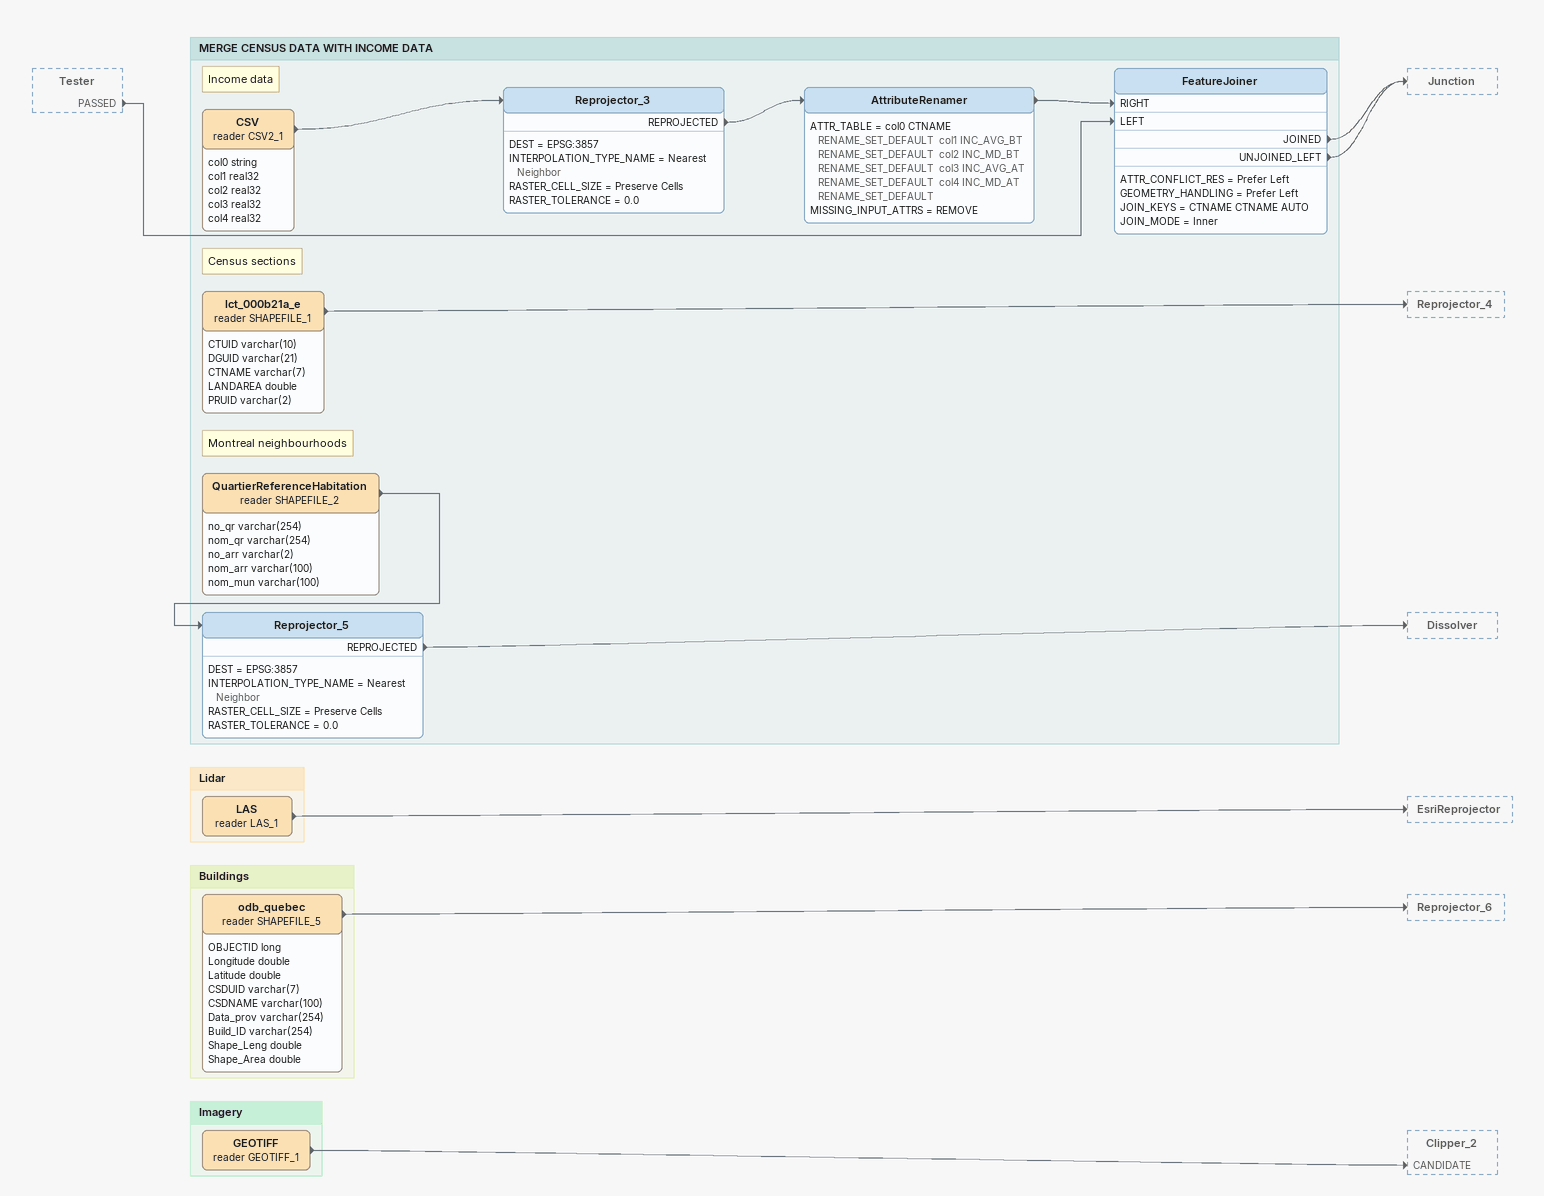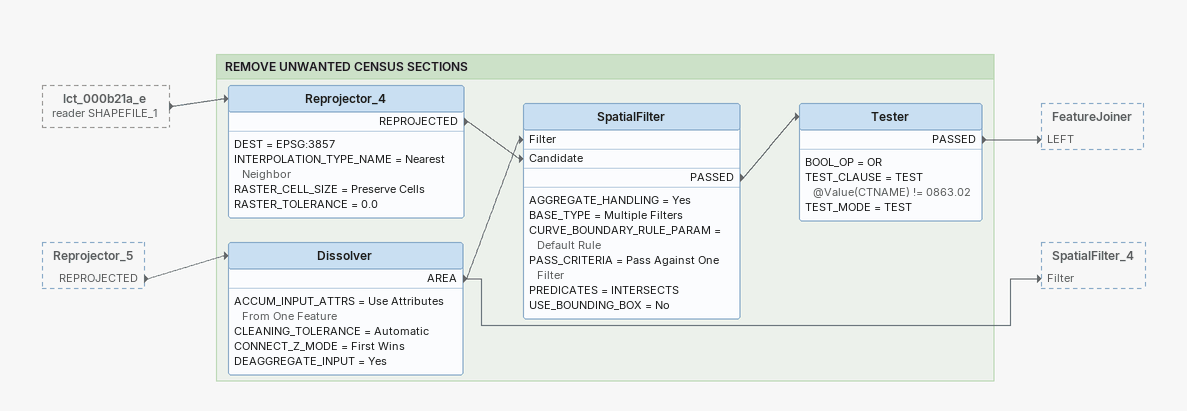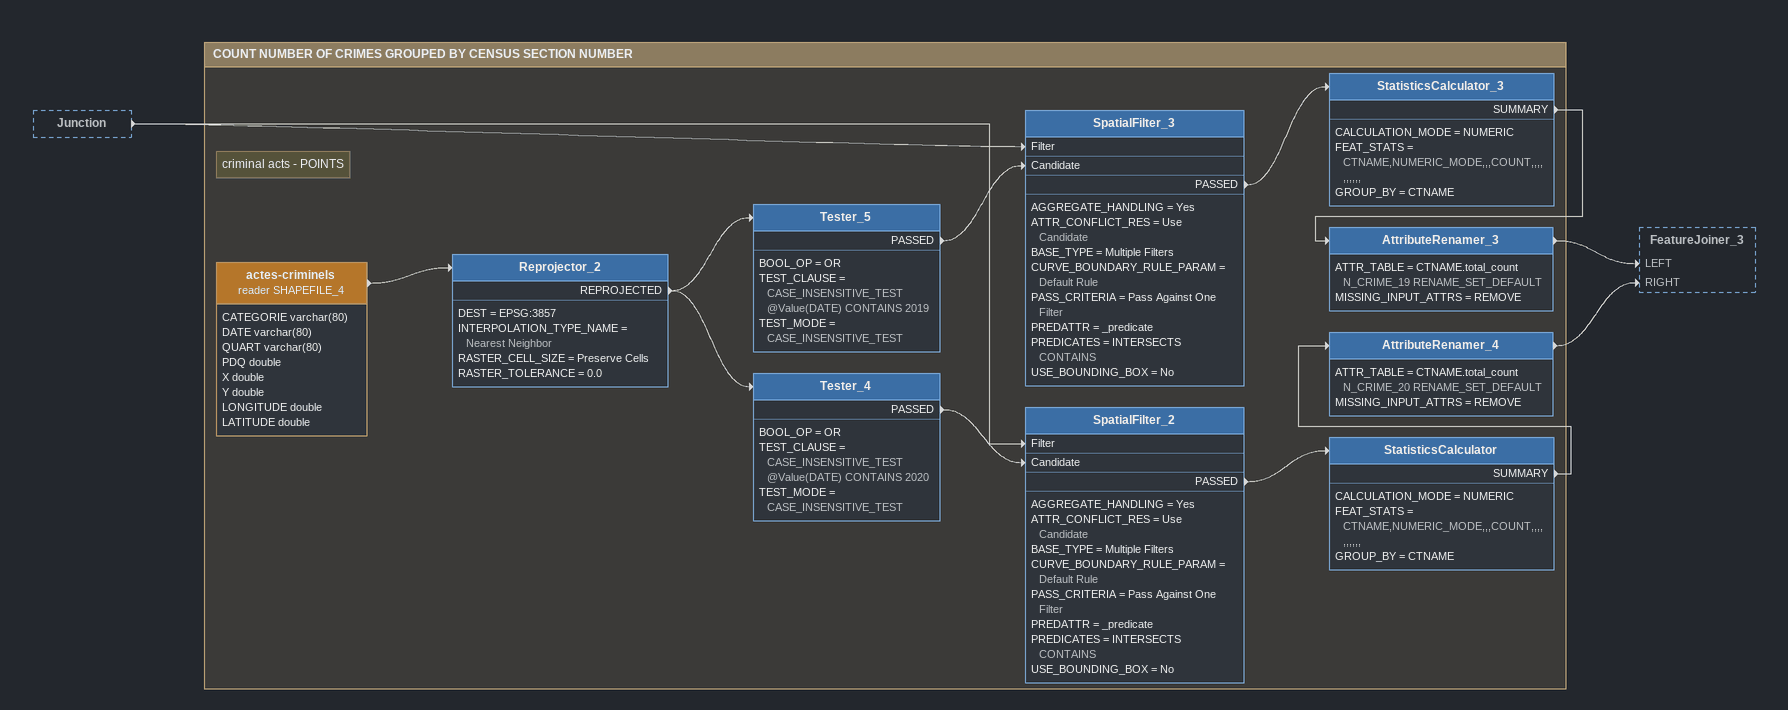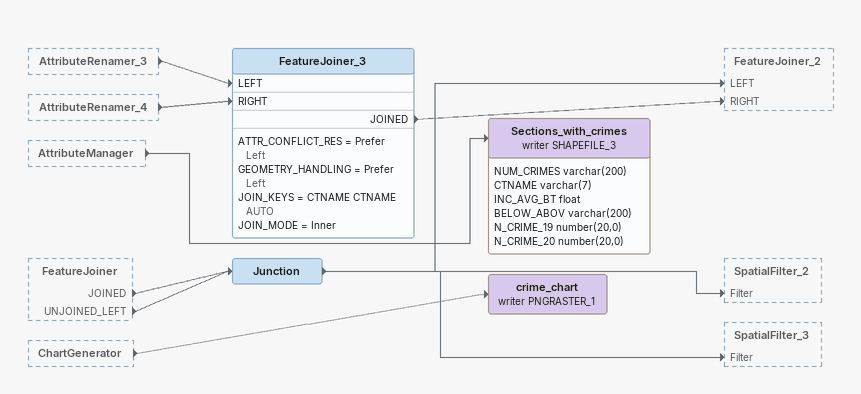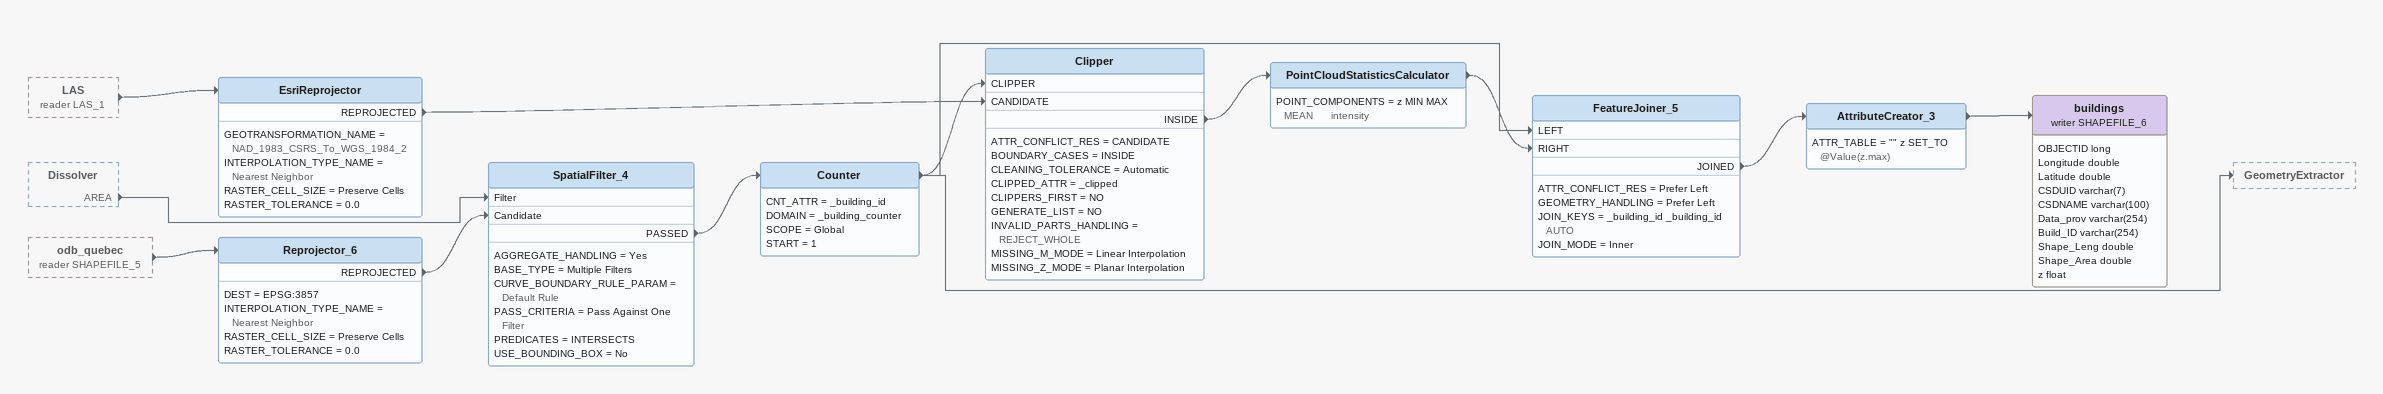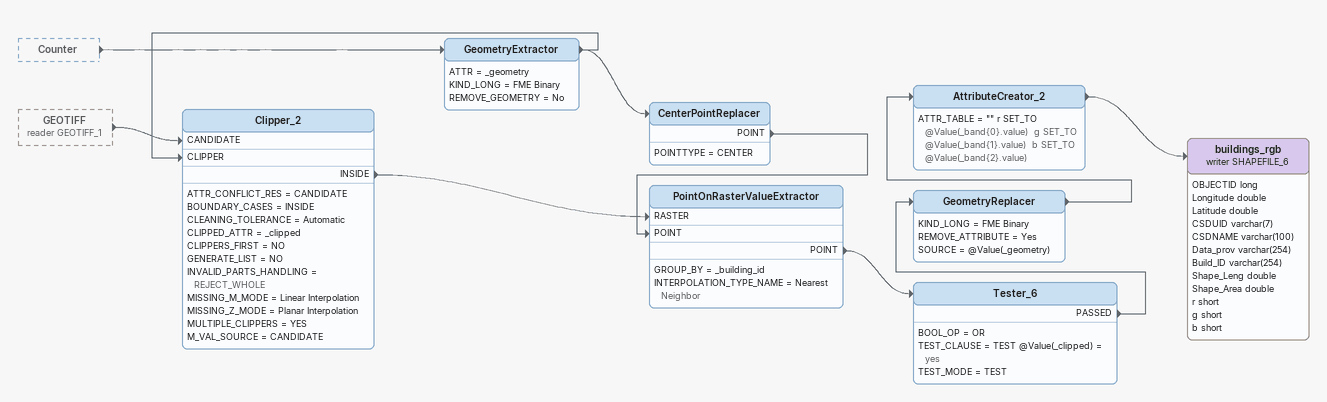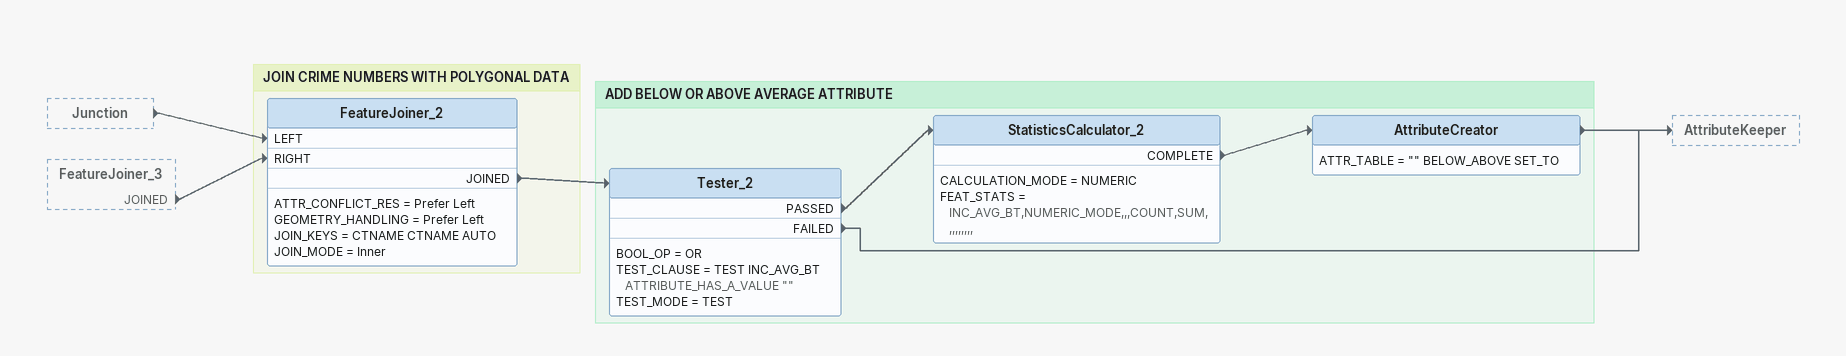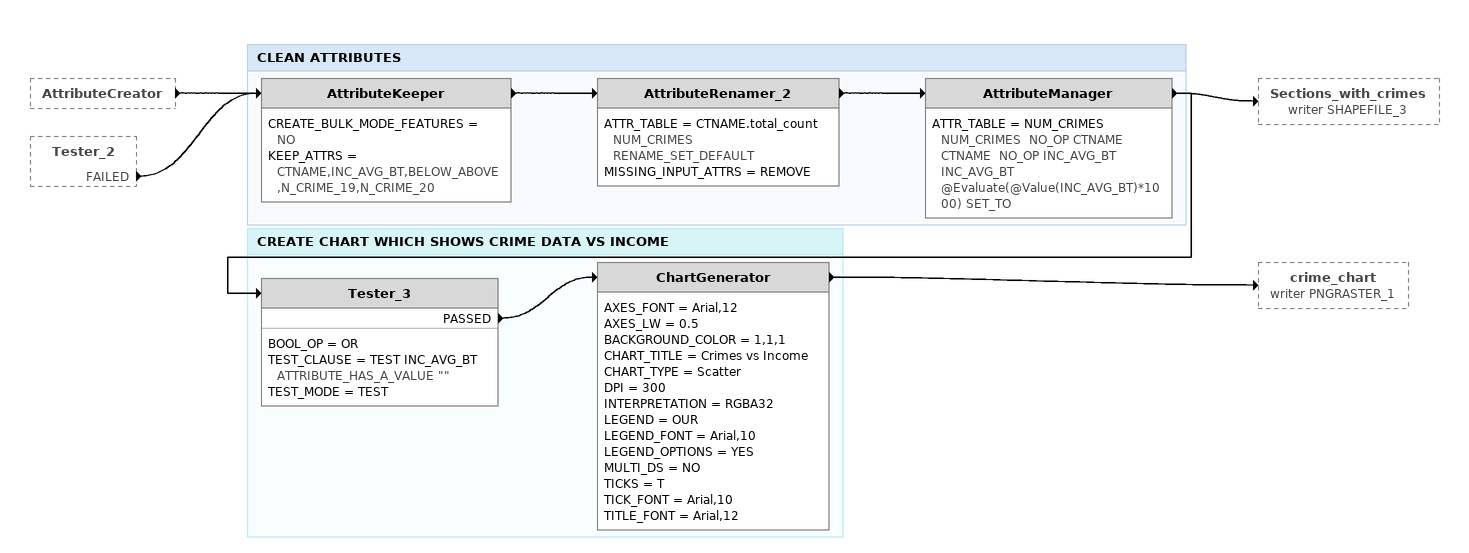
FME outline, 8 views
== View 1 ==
Tester [outside]
    PASSED -> FeatureJoiner [LEFT]

Bookmark: MERGE CENSUS DATA WITH INCOME DATA
Note: Income data
CSV (reader CSV2_1)
    attributes: col0 string, col1 real32, col2 real32, col3 real32, col4 real32
    -> Reprojector_3
Reprojector_3
    DEST = EPSG:3857
    INTERPOLATION_TYPE_NAME = Nearest Neighbor
    RASTER_CELL_SIZE = Preserve Cells
    RASTER_TOLERANCE = 0.0
    REPROJECTED -> AttributeRenamer
AttributeRenamer
    ATTR_TABLE = col0 CTNAME RENAME_SET_DEFAULT  col1 INC_AVG_BT RENAME_SET_DEFAULT  col2 INC_MD_BT RENAME_SET_DEFAULT  col3 INC_AVG_AT RENAME_SET_DEFAULT  col4 INC_MD_AT RENAME_SET_DEFAULT
    MISSING_INPUT_ATTRS = REMOVE
    -> FeatureJoiner [RIGHT]
Note: Census sections
lct_000b21a_e (reader SHAPEFILE_1)
    attributes: CTUID varchar(10), DGUID varchar(21), CTNAME varchar(7), LANDAREA double, PRUID varchar(2)
    -> Reprojector_4
Note: Montreal neighbourhoods
QuartierReferenceHabitation (reader SHAPEFILE_2)
    attributes: no_qr varchar(254), nom_qr varchar(254), no_arr varchar(2), nom_arr varchar(100), nom_mun varchar(100)
    -> Reprojector_5
Reprojector_5
    DEST = EPSG:3857
    INTERPOLATION_TYPE_NAME = Nearest Neighbor
    RASTER_CELL_SIZE = Preserve Cells
    RASTER_TOLERANCE = 0.0
    REPROJECTED -> Dissolver
FeatureJoiner
    ATTR_CONFLICT_RES = Prefer Left
    GEOMETRY_HANDLING = Prefer Left
    JOIN_KEYS = CTNAME CTNAME AUTO
    JOIN_MODE = Inner
    JOINED -> Junction
    UNJOINED_LEFT -> Junction

Bookmark: Lidar
LAS (reader LAS_1)
    -> EsriReprojector

Bookmark: Buildings
odb_quebec (reader SHAPEFILE_5)
    attributes: OBJECTID long, Longitude double, Latitude double, CSDUID varchar(7), CSDNAME varchar(100), Data_prov varchar(254), Build_ID varchar(254), Shape_Leng double, Shape_Area double
    -> Reprojector_6

Bookmark: Imagery
GEOTIFF (reader GEOTIFF_1)
    -> Clipper_2 [CANDIDATE]

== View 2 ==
lct_000b21a_e (reader SHAPEFILE_1) [outside]
    -> Reprojector_4
Reprojector_5 [outside]
    REPROJECTED -> Dissolver

Bookmark: REMOVE UNWANTED CENSUS SECTIONS
Reprojector_4
    DEST = EPSG:3857
    INTERPOLATION_TYPE_NAME = Nearest Neighbor
    RASTER_CELL_SIZE = Preserve Cells
    RASTER_TOLERANCE = 0.0
    REPROJECTED -> SpatialFilter [Candidate]
Dissolver
    ACCUM_INPUT_ATTRS = Use Attributes From One Feature
    CLEANING_TOLERANCE = Automatic
    CONNECT_Z_MODE = First Wins
    DEAGGREGATE_INPUT = Yes
    AREA -> SpatialFilter [Filter]
    AREA -> SpatialFilter_4 [Filter]
SpatialFilter
    AGGREGATE_HANDLING = Yes
    BASE_TYPE = Multiple Filters
    CURVE_BOUNDARY_RULE_PARAM = Default Rule
    PASS_CRITERIA = Pass Against One Filter
    PREDICATES = INTERSECTS
    USE_BOUNDING_BOX = No
    PASSED -> Tester
Tester
    BOOL_OP = OR
    TEST_CLAUSE = TEST @Value(CTNAME) != 0863.02
    TEST_MODE = TEST
    PASSED -> FeatureJoiner [LEFT]

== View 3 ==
Junction [outside]
    -> SpatialFilter_2 [Filter]
    -> SpatialFilter_3 [Filter]

Bookmark: COUNT NUMBER OF CRIMES GROUPED BY CENSUS SECTION NUMBER
Note: criminal acts - POINTS
actes-criminels (reader SHAPEFILE_4)
    attributes: CATEGORIE varchar(80), DATE varchar(80), QUART varchar(80), PDQ double, X double, Y double, LONGITUDE double, LATITUDE double
    -> Reprojector_2
Reprojector_2
    DEST = EPSG:3857
    INTERPOLATION_TYPE_NAME = Nearest Neighbor
    RASTER_CELL_SIZE = Preserve Cells
    RASTER_TOLERANCE = 0.0
    REPROJECTED -> Tester_4
    REPROJECTED -> Tester_5
Tester_5
    BOOL_OP = OR
    TEST_CLAUSE = CASE_INSENSITIVE_TEST @Value(DATE) CONTAINS 2019
    TEST_MODE = CASE_INSENSITIVE_TEST
    PASSED -> SpatialFilter_3 [Candidate]
Tester_4
    BOOL_OP = OR
    TEST_CLAUSE = CASE_INSENSITIVE_TEST @Value(DATE) CONTAINS 2020
    TEST_MODE = CASE_INSENSITIVE_TEST
    PASSED -> SpatialFilter_2 [Candidate]
SpatialFilter_3
    AGGREGATE_HANDLING = Yes
    ATTR_CONFLICT_RES = Use Candidate
    BASE_TYPE = Multiple Filters
    CURVE_BOUNDARY_RULE_PARAM = Default Rule
    PASS_CRITERIA = Pass Against One Filter
    PREDATTR = _predicate
    PREDICATES = INTERSECTS CONTAINS
    USE_BOUNDING_BOX = No
    PASSED -> StatisticsCalculator_3
StatisticsCalculator_3
    CALCULATION_MODE = NUMERIC
    FEAT_STATS = CTNAME,NUMERIC_MODE,,,COUNT,,,,,,,,,,
    GROUP_BY = CTNAME
    SUMMARY -> AttributeRenamer_3
AttributeRenamer_3
    ATTR_TABLE = CTNAME.total_count N_CRIME_19 RENAME_SET_DEFAULT
    MISSING_INPUT_ATTRS = REMOVE
    -> FeatureJoiner_3 [LEFT]
SpatialFilter_2
    AGGREGATE_HANDLING = Yes
    ATTR_CONFLICT_RES = Use Candidate
    BASE_TYPE = Multiple Filters
    CURVE_BOUNDARY_RULE_PARAM = Default Rule
    PASS_CRITERIA = Pass Against One Filter
    PREDATTR = _predicate
    PREDICATES = INTERSECTS CONTAINS
    USE_BOUNDING_BOX = No
    PASSED -> StatisticsCalculator
StatisticsCalculator
    CALCULATION_MODE = NUMERIC
    FEAT_STATS = CTNAME,NUMERIC_MODE,,,COUNT,,,,,,,,,,
    GROUP_BY = CTNAME
    SUMMARY -> AttributeRenamer_4
AttributeRenamer_4
    ATTR_TABLE = CTNAME.total_count N_CRIME_20 RENAME_SET_DEFAULT
    MISSING_INPUT_ATTRS = REMOVE
    -> FeatureJoiner_3 [RIGHT]

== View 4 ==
AttributeRenamer_3 [outside]
    -> FeatureJoiner_3 [LEFT]
AttributeRenamer_4 [outside]
    -> FeatureJoiner_3 [RIGHT]
AttributeManager [outside]
    -> Sections_with_crimes (writer SHAPEFILE_3)
FeatureJoiner [outside]
    JOINED -> Junction
    UNJOINED_LEFT -> Junction
ChartGenerator [outside]
    -> crime_chart (writer PNGRASTER_1)
Junction
    -> SpatialFilter_2 [Filter]
    -> FeatureJoiner_2 [LEFT]
    -> SpatialFilter_3 [Filter]
FeatureJoiner_3
    ATTR_CONFLICT_RES = Prefer Left
    GEOMETRY_HANDLING = Prefer Left
    JOIN_KEYS = CTNAME CTNAME AUTO
    JOIN_MODE = Inner
    JOINED -> FeatureJoiner_2 [RIGHT]
Sections_with_crimes (writer SHAPEFILE_3)
    attributes: NUM_CRIMES varchar(200), CTNAME varchar(7), INC_AVG_BT float, BELOW_ABOV varchar(200), N_CRIME_19 number(20,0), N_CRIME_20 number(20,0)
crime_chart (writer PNGRASTER_1)

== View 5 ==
LAS (reader LAS_1) [outside]
    -> EsriReprojector
Dissolver [outside]
    AREA -> SpatialFilter_4 [Filter]
odb_quebec (reader SHAPEFILE_5) [outside]
    -> Reprojector_6
EsriReprojector
    GEOTRANSFORMATION_NAME = NAD_1983_CSRS_To_WGS_1984_2
    INTERPOLATION_TYPE_NAME = Nearest Neighbor
    RASTER_CELL_SIZE = Preserve Cells
    RASTER_TOLERANCE = 0.0
    REPROJECTED -> Clipper [CANDIDATE]
Reprojector_6
    DEST = EPSG:3857
    INTERPOLATION_TYPE_NAME = Nearest Neighbor
    RASTER_CELL_SIZE = Preserve Cells
    RASTER_TOLERANCE = 0.0
    REPROJECTED -> SpatialFilter_4 [Candidate]
SpatialFilter_4
    AGGREGATE_HANDLING = Yes
    BASE_TYPE = Multiple Filters
    CURVE_BOUNDARY_RULE_PARAM = Default Rule
    PASS_CRITERIA = Pass Against One Filter
    PREDICATES = INTERSECTS
    USE_BOUNDING_BOX = No
    PASSED -> Counter
Counter
    CNT_ATTR = _building_id
    DOMAIN = _building_counter
    SCOPE = Global
    START = 1
    -> Clipper [CLIPPER]
    -> FeatureJoiner_5 [LEFT]
    -> GeometryExtractor
Clipper
    ATTR_CONFLICT_RES = CANDIDATE
    BOUNDARY_CASES = INSIDE
    CLEANING_TOLERANCE = Automatic
    CLIPPED_ATTR = _clipped
    CLIPPERS_FIRST = NO
    GENERATE_LIST = NO
    INVALID_PARTS_HANDLING = REJECT_WHOLE
    MISSING_M_MODE = Linear Interpolation
    MISSING_Z_MODE = Planar Interpolation
    INSIDE -> PointCloudStatisticsCalculator
PointCloudStatisticsCalculator
    POINT_COMPONENTS = z MIN MAX MEAN      intensity
    -> FeatureJoiner_5 [RIGHT]
FeatureJoiner_5
    ATTR_CONFLICT_RES = Prefer Left
    GEOMETRY_HANDLING = Prefer Left
    JOIN_KEYS = _building_id _building_id AUTO
    JOIN_MODE = Inner
    JOINED -> AttributeCreator_3
AttributeCreator_3
    ATTR_TABLE = "" z SET_TO @Value(z.max)
    -> buildings (writer SHAPEFILE_6)
buildings (writer SHAPEFILE_6)
    attributes: OBJECTID long, Longitude double, Latitude double, CSDUID varchar(7), CSDNAME varchar(100), Data_prov varchar(254), Build_ID varchar(254), Shape_Leng double, Shape_Area double, z float

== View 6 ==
Counter [outside]
    -> GeometryExtractor
GEOTIFF (reader GEOTIFF_1) [outside]
    -> Clipper_2 [CANDIDATE]
GeometryExtractor
    ATTR = _geometry
    KIND_LONG = FME Binary
    REMOVE_GEOMETRY = No
    -> Clipper_2 [CLIPPER]
    -> CenterPointReplacer
CenterPointReplacer
    POINTTYPE = CENTER
    POINT -> PointOnRasterValueExtractor [POINT]
Clipper_2
    ATTR_CONFLICT_RES = CANDIDATE
    BOUNDARY_CASES = INSIDE
    CLEANING_TOLERANCE = Automatic
    CLIPPED_ATTR = _clipped
    CLIPPERS_FIRST = NO
    GENERATE_LIST = NO
    INVALID_PARTS_HANDLING = REJECT_WHOLE
    MISSING_M_MODE = Linear Interpolation
    MISSING_Z_MODE = Planar Interpolation
    MULTIPLE_CLIPPERS = YES
    M_VAL_SOURCE = CANDIDATE
    INSIDE -> PointOnRasterValueExtractor [RASTER]
PointOnRasterValueExtractor
    GROUP_BY = _building_id
    INTERPOLATION_TYPE_NAME = Nearest Neighbor
    POINT -> Tester_6
Tester_6
    BOOL_OP = OR
    TEST_CLAUSE = TEST @Value(_clipped) = yes
    TEST_MODE = TEST
    PASSED -> GeometryReplacer
GeometryReplacer
    KIND_LONG = FME Binary
    REMOVE_ATTRIBUTE = Yes
    SOURCE = @Value(_geometry)
    -> AttributeCreator_2
AttributeCreator_2
    ATTR_TABLE = "" r SET_TO @Value(_band{0}.value)  g SET_TO @Value(_band{1}.value)  b SET_TO @Value(_band{2}.value)
    -> buildings_rgb (writer SHAPEFILE_6)
buildings_rgb (writer SHAPEFILE_6)
    attributes: OBJECTID long, Longitude double, Latitude double, CSDUID varchar(7), CSDNAME varchar(100), Data_prov varchar(254), Build_ID varchar(254), Shape_Leng double, Shape_Area double, r short, g short, b short

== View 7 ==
Junction [outside]
    -> FeatureJoiner_2 [LEFT]
FeatureJoiner_3 [outside]
    JOINED -> FeatureJoiner_2 [RIGHT]

Bookmark: JOIN CRIME NUMBERS WITH POLYGONAL DATA
FeatureJoiner_2
    ATTR_CONFLICT_RES = Prefer Left
    GEOMETRY_HANDLING = Prefer Left
    JOIN_KEYS = CTNAME CTNAME AUTO
    JOIN_MODE = Inner
    JOINED -> Tester_2

Bookmark: ADD BELOW OR ABOVE AVERAGE ATTRIBUTE
Tester_2
    BOOL_OP = OR
    TEST_CLAUSE = TEST INC_AVG_BT ATTRIBUTE_HAS_A_VALUE ""
    TEST_MODE = TEST
    PASSED -> StatisticsCalculator_2
    FAILED -> AttributeKeeper
StatisticsCalculator_2
    CALCULATION_MODE = NUMERIC
    FEAT_STATS = INC_AVG_BT,NUMERIC_MODE,,,COUNT,SUM,,,,,,,,,
    COMPLETE -> AttributeCreator
AttributeCreator
    ATTR_TABLE = "" BELOW_ABOVE SET_TO
    -> AttributeKeeper

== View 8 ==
AttributeCreator [outside]
    -> AttributeKeeper
Tester_2 [outside]
    FAILED -> AttributeKeeper

Bookmark: CLEAN ATTRIBUTES
AttributeKeeper
    CREATE_BULK_MODE_FEATURES = NO
    KEEP_ATTRS = CTNAME,INC_AVG_BT,BELOW_ABOVE,N_CRIME_19,N_CRIME_20
    -> AttributeRenamer_2
AttributeRenamer_2
    ATTR_TABLE = CTNAME.total_count NUM_CRIMES RENAME_SET_DEFAULT
    MISSING_INPUT_ATTRS = REMOVE
    -> AttributeManager
AttributeManager
    ATTR_TABLE = NUM_CRIMES NUM_CRIMES  NO_OP CTNAME CTNAME  NO_OP INC_AVG_BT INC_AVG_BT @Evaluate(@Value(INC_AVG_BT)*1000) SET_TO
    -> Sections_with_crimes (writer SHAPEFILE_3)
    -> Tester_3

Bookmark: CREATE CHART WHICH SHOWS CRIME DATA VS INCOME
Tester_3
    BOOL_OP = OR
    TEST_CLAUSE = TEST INC_AVG_BT ATTRIBUTE_HAS_A_VALUE ""
    TEST_MODE = TEST
    PASSED -> ChartGenerator
ChartGenerator
    AXES_FONT = Arial,12
    AXES_LW = 0.5
    BACKGROUND_COLOR = 1,1,1
    CHART_TITLE = Crimes vs Income
    CHART_TYPE = Scatter
    DPI = 300
    INTERPRETATION = RGBA32
    LEGEND = OUR
    LEGEND_FONT = Arial,10
    LEGEND_OPTIONS = YES
    MULTI_DS = NO
    TICKS = T
    TICK_FONT = Arial,10
    TITLE_FONT = Arial,12
    -> crime_chart (writer PNGRASTER_1)
